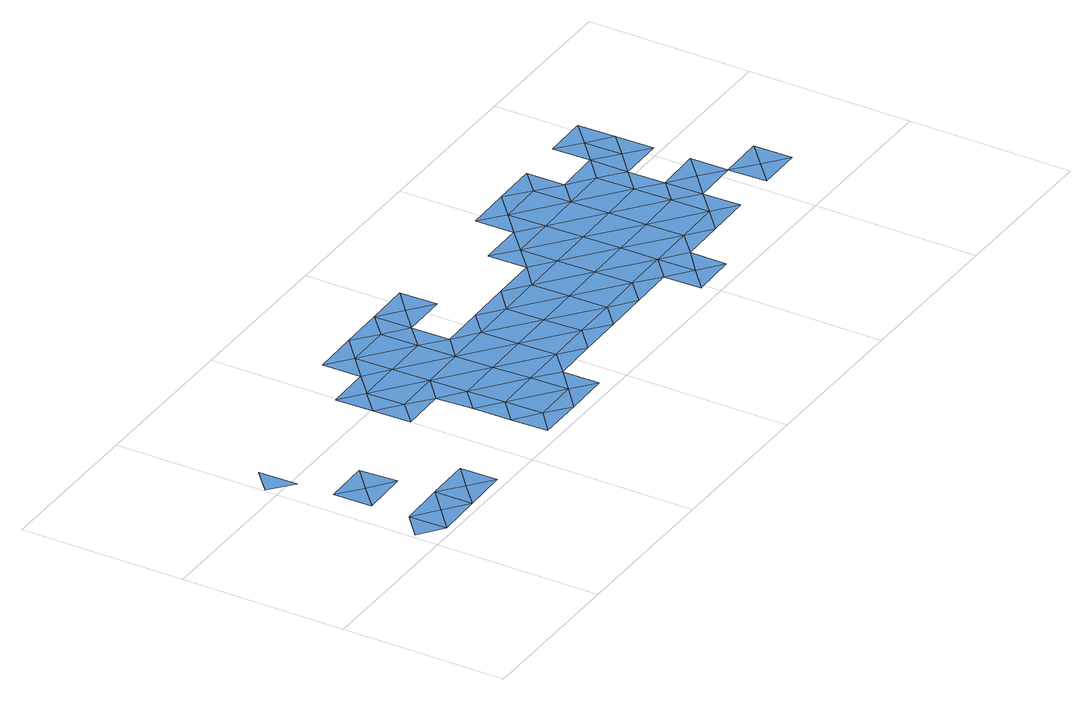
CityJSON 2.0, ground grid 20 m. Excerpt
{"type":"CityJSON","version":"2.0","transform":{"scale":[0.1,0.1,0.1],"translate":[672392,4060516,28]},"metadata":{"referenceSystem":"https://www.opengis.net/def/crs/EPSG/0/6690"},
"CityObjects":{
"waterbody1":{"type":"WaterBody","attributes":{"name":"小矢部川水系岸渡川洪水浸水想定区域（想定最大規模）","class":"1140","function":"1","RiverFloodingRiskAttribute.description":"8","RiverFloodingRiskAttribute.rank":"1","RiverFloodingRiskAttribute.adminType":"2","RiverFloodingRiskAttribute.scale":"2"},"geometry":[{"type":"MultiSurface","lod":"1","boundaries":[[[0,1,2]],[[3,0,2]],[[3,2,4]],[[5,6,7]],[[8,0,3]],[[9,10,11]],[[8,3,4]],[[5,7,12]],[[13,6,5]],[[14,8,4]],[[13,5,12]],[[14,4,15]],[[16,8,14]],[[16,14,15]],[[17,18,19]],[[20,17,19]],[[21,17,20]],[[19,18,22]],[[23,24,25]],[[26,23,25]],[[27,23,26]],[[28,21,20]],[[25,24,29]],[[30,27,26]],[[22,27,30]],[[20,19,31]],[[19,22,31]],[[31,22,30]],[[32,20,31]],[[26,25,33]],[[28,20,32]],[[25,29,33]],[[34,35,28]],[[30,26,36]],[[36,26,33]],[[34,28,32]],[[31,30,37]],[[33,29,38]],[[37,30,36]],[[39,35,34]],[[40,34,32]],[[32,31,41]],[[41,31,37]],[[36,33,42]],[[33,38,42]],[[40,32,41]],[[43,39,34]],[[44,36,42]],[[43,34,40]],[[37,36,44]],[[45,40,41]],[[41,37,46]],[[46,37,44]],[[47,43,40]],[[48,39,43]],[[47,40,45]],[[44,42,49]],[[50,41,46]],[[45,41,50]],[[48,43,47]],[[51,44,49]],[[52,48,47]],[[53,45,50]],[[46,44,51]],[[54,52,47]],[[50,46,55]],[[55,46,51]],[[52,56,48]],[[51,49,57]],[[58,50,55]],[[53,50,58]],[[54,56,52]],[[59,51,57]],[[60,53,58]],[[55,51,59]],[[58,55,61]],[[61,55,59]],[[59,57,62]],[[63,58,61]],[[60,58,63]],[[64,59,62]],[[65,60,63]],[[61,59,64]],[[63,61,66]],[[67,65,63]],[[66,61,64]],[[64,62,68]],[[67,63,66]],[[69,70,65]],[[71,68,72]],[[69,65,67]],[[73,64,68]],[[74,67,66]],[[66,64,73]],[[73,68,71]],[[75,70,69]],[[76,69,67]],[[71,72,77]],[[74,66,73]],[[78,73,71]],[[79,75,69]],[[76,67,74]],[[78,71,77]],[[80,74,73]],[[79,69,76]],[[80,73,78]],[[81,82,75]],[[83,76,74]],[[81,75,79]],[[84,79,76]],[[85,80,78]],[[83,74,80]],[[86,82,81]],[[87,81,79]],[[84,76,83]],[[88,83,80]],[[87,79,84]],[[89,86,81]],[[85,88,80]],[[90,84,83]],[[89,81,87]],[[88,90,83]],[[91,87,84]],[[92,88,85]],[[93,89,87]],[[90,91,84]],[[94,86,89]],[[95,93,87]],[[91,95,87]],[[93,94,89]],[[96,90,88]],[[92,96,88]],[[97,91,90]],[[96,97,90]],[[95,98,93]],[[99,95,91]],[[97,99,91]],[[100,97,96]],[[99,98,95]],[[101,100,96]],[[100,102,97]],[[103,98,99]],[[104,103,99]],[[101,102,100]],[[105,106,98]],[[103,105,98]],[[107,108,101]],[[105,109,106]],[[110,105,103]],[[104,110,103]],[[107,111,108]],[[108,112,101]],[[110,109,105]],[[108,111,112]]]}]}
},
"vertices":[
[34,55,0],[6,31,0],[35,9,0],[62,32,1],[91,10,1],[60,125,0],[32,148,0],[33,101,0],[90,56,1],[30,240,0],[3,216,0],[31,193,0],[89,102,1],[88,149,0],[118,34,1],[146,11,1],[145,57,1],[199,197,1],[200,151,1],[227,175,1],[226,221,1],[198,243,1],[255,152,1],[257,59,2],[258,14,2],[286,37,2],[285,83,2],[256,106,2],[253,244,1],[314,15,2],[284,130,1],[283,176,1],[282,222,1],[342,38,2],[281,268,1],[252,291,1],[341,84,2],[340,131,1],[370,16,2],[309,292,1],[338,223,1],[339,177,1],[369,61,2],[337,269,1],[396,85,2],[366,200,1],[396,132,1],[365,247,1],[364,293,1],[425,63,2],[395,178,1],[452,86,2],[393,271,1],[422,201,1],[421,248,1],[451,133,1],[420,294,1],[481,64,1],[450,179,1],[508,87,1],[478,202,1],[507,134,1],[537,65,1],[506,180,1],[564,89,1],[534,203,1],[563,135,1],[562,181,1],[592,66,1],[561,227,1],[533,250,1],[621,44,1],[593,20,1],[620,90,1],[619,136,1],[588,251,1],[618,182,1],[649,22,1],[649,67,1],[617,228,1],[676,91,1],[616,275,1],[588,298,1],[675,137,1],[674,183,1],[704,68,1],[644,299,1],[673,230,1],[732,92,1],[672,276,1],[731,139,1],[730,185,1],[760,69,1],[700,253,1],[699,300,1],[729,231,1],[759,116,1],[758,162,1],[757,255,1],[757,208,1],[787,140,1],[815,117,1],[814,164,1],[785,232,1],[813,209,1],[784,278,1],[756,301,1],[816,70,1],[843,94,1],[811,302,1],[812,256,1],[872,71,1],[871,118,1]
]}
